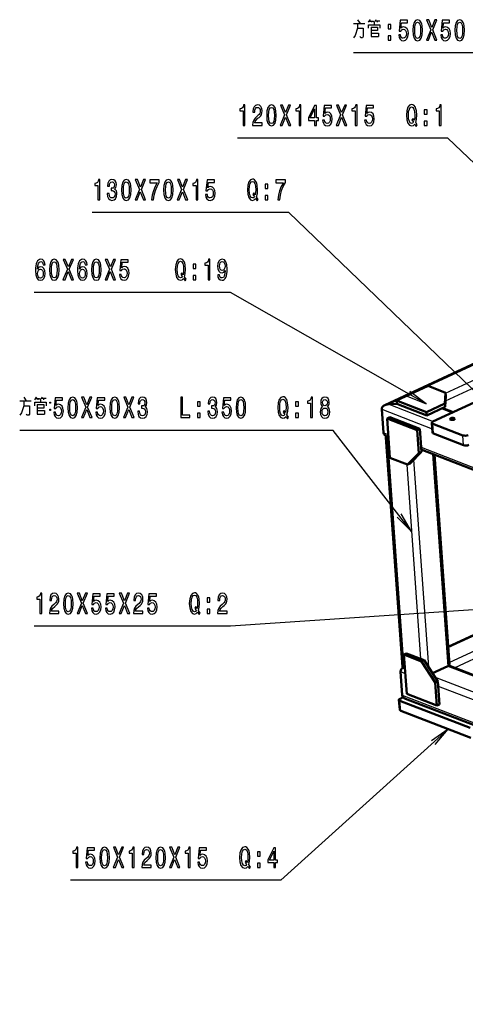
# Model space of a CAD drawing. Extents: x 0 to 1189, y 0 to 841.
# Drawn here: x 242.3 to 319.2, y 374 to 544.1 of the extents above; entities that cross this region are included whole.
import ezdxf

# ---------------------------------------------------------------- set-up
doc = ezdxf.new("R2010")
doc.units = 0

msp = doc.modelspace()

# ---------------------------------------------------------------- linework, layer by layer
at = {"color": 7, "lineweight": 50}
for p, q in [((305.22, 477.71), (383.26, 513.97)), ((312.65, 481.01), (307.24, 478.5)), ((315.67, 479.85), (312.65, 481.01)), ((324.33, 479.9), (313.5, 474.87)), ((315.57, 477.97), (315.67, 479.85)), ((315.71, 479.28), (315.67, 479.85)), ((307.28, 477.93), (305.87, 477.86)), ((307.28, 477.93), (305.87, 477.86)), ((307.28, 477.93), (307.24, 478.5)), ((307.24, 478.5), (312.41, 476.5)), ((307.28, 477.93), (312.45, 475.93)), ((312.41, 476.5), (315.57, 477.97)), ((315.61, 477.4), (315.57, 477.97)), ((315.61, 477.4), (315.71, 479.28)), ((304.69, 477.01), (304.99, 472.94)), ((304.99, 472.94), (304.69, 477.01)), ((312.45, 475.93), (312.41, 476.5)), ((312.45, 475.93), (315.61, 477.4)), ((315.18, 477.2), (317, 476.5)), ((305.6, 475.4), (306.05, 475.61)), ((305.6, 475.4), (310.77, 473.4)), ((306.08, 468.62), (305.6, 475.4)), ((306.05, 475.61), (311.22, 473.61)), ((313.43, 472.97), (313.31, 474.66)), ((310.77, 473.4), (311.22, 473.61)), ((310.77, 473.4), (311.05, 469.45)), ((311.22, 473.61), (311.5, 469.66)), ((313.48, 474.5), (318.65, 472.5)), ((305.4, 472.15), (308.23, 432.62)), ((305.56, 472.32), (305.83, 472.22)), ((305.64, 471.92), (305.86, 471.84)), ((313.61, 472.8), (318.78, 470.8)), ((311.05, 469.45), (309.1, 467.46)), ((311.5, 469.66), (309.55, 467.67)), ((311.05, 469.45), (311.5, 469.66)), ((311.48, 470.04), (353.22, 453.91)), ((309.1, 467.46), (306.08, 468.62)), ((313.74, 469.16), (316.32, 433.05)), ((309.1, 467.46), (309.55, 467.67)), ((316.1, 436.08), (353.26, 453.35)), ((308.5, 434.73), (308.96, 434.94)), ((308.99, 427.96), (308.5, 434.73)), ((308.5, 434.73), (311.52, 433.57)), ((308.96, 434.94), (311.97, 433.78)), ((311.52, 433.57), (311.97, 433.78)), ((311.97, 433.78), (314.33, 430.12)), ((308.47, 432.38), (308.68, 432.3)), ((311.52, 433.57), (313.88, 429.91)), ((316.05, 432.76), (313.42, 431.53)), ((316.22, 432.86), (358.82, 416.4)), ((307.92, 431.83), (308.21, 427.76)), ((308.21, 427.76), (307.92, 431.83)), ((313.88, 429.91), (314.33, 430.12)), ((313.88, 429.91), (314.16, 425.96)), ((314.33, 430.12), (314.61, 426.17)), ((307.77, 425.23), (307.64, 426.93)), ((308.39, 427.39), (307.84, 427.14)), ((308.79, 427.14), (697.76, 276.86)), ((314.16, 425.96), (308.99, 427.96)), ((307.82, 426.76), (319.88, 422.1)), ((314.16, 425.96), (314.61, 426.17)), ((307.94, 425.07), (320, 420.4))]:
    msp.add_line(p, q, dxfattribs=at)
at = {"color": 7, "lineweight": 25}
for p, q in [((305.87, 477.86), (383.44, 513.9)), ((315.67, 478.44), (341.84, 490.6)), ((315.68, 479.78), (340.27, 491.21)), ((304.69, 477.01), (313.38, 473.65)), ((305.87, 477.86), (313.55, 474.9)), ((314.98, 477.11), (316.8, 476.4)), ((304.99, 472.94), (305.8, 472.63)), ((313.61, 472.8), (313.48, 474.5)), ((305.64, 471.92), (308.47, 432.38)), ((318.78, 470.8), (318.65, 472.5)), ((311.45, 470.45), (353.19, 454.32)), ((310.16, 468.29), (312.71, 432.64)), ((313.44, 469.28), (316.05, 432.76)), ((308.98, 467.5), (311.37, 434.01)), ((316.11, 435.94), (353.27, 453.2)), ((316.3, 433.38), (354.55, 451.16)), ((317.21, 432.48), (355.21, 450.13)), ((316.05, 432.76), (358.83, 416.23)), ((307.92, 431.83), (308.73, 431.51)), ((313.87, 430.84), (356.75, 414.27)), ((314.38, 429.33), (356.13, 413.2)), ((308.21, 427.76), (697.7, 277.28)), ((307.94, 425.07), (307.82, 426.76))]:
    msp.add_line(p, q, dxfattribs=at)
for points in [[(299.82, 543.44), (301.78, 543.44)], [(300.52, 542.61), (300.1, 541.38), (299.82, 540.97)], [(300.52, 544.05), (300.94, 543.44)], [(300.52, 543.44), (300.52, 542.61), (301.5, 542.61), (301.5, 541.17), (301.36, 540.97), (301.08, 540.97), (300.94, 541.17)], [(302.41, 543.64), (302.69, 544.05), (302.55, 543.85), (303.25, 543.85), (303.39, 543.64), (303.39, 543.23)], [(302.41, 542.61), (302.41, 543.23), (304.37, 543.23), (304.37, 542.61)], [(302.83, 542.82), (303.95, 542.82), (303.95, 542.2), (302.83, 542.2)], [(302.83, 542.82), (302.83, 541.17), (304.09, 541.17)], [(302.97, 543.64), (302.97, 543.85)], [(303.67, 544.05), (303.53, 543.85)], [(304.37, 543.85), (303.53, 543.85)], [(303.95, 543.64), (303.95, 543.85)], [(302.83, 541.79), (304.09, 541.79), (304.09, 541.17)], [(364.78, 484.65), (353.32, 538.36), (299.82, 538.36)], [(350.05, 491.38), (316.06, 523.7), (279.82, 523.7)], [(324.67, 476.24), (288.65, 510.86), (254.82, 510.86)], [(312.32, 477.91), (278.65, 497.11), (244.82, 497.11)], [(309.08, 479.23), (312.32, 477.91), (309.53, 480.03)], [(242.32, 478.44), (244.28, 478.44)], [(243.02, 479.05), (243.44, 478.44)], [(243.02, 478.44), (243.02, 477.61), (244, 477.61), (244, 476.17), (243.86, 475.97), (243.58, 475.97), (243.44, 476.17)], [(244.91, 478.64), (245.19, 479.05), (245.05, 478.85), (245.75, 478.85), (245.89, 478.64), (245.89, 478.23)], [(244.91, 477.61), (244.91, 478.23), (246.87, 478.23), (246.87, 477.61)], [(245.47, 478.64), (245.47, 478.85)], [(246.17, 479.05), (246.03, 478.85)], [(246.87, 478.85), (246.03, 478.85)], [(246.45, 478.64), (246.45, 478.85)], [(243.02, 477.61), (242.6, 476.38), (242.32, 475.97)], [(245.33, 477.82), (246.45, 477.82), (246.45, 477.2), (245.33, 477.2)], [(245.33, 477.82), (245.33, 476.17), (246.59, 476.17)], [(245.33, 476.79), (246.59, 476.79), (246.59, 476.17)], [(309.8, 455.93), (296.31, 473.36), (242.32, 473.36)], [(307.32, 458.4), (309.8, 455.93), (308.04, 458.96)], [(327.32, 442.91), (278.65, 439.61), (244.82, 439.61)], [(316.14, 421.9), (287.31, 395.86), (251.07, 395.86)], [(313.87, 419.23), (316.14, 421.9), (313.26, 419.91)]]:
    msp.add_lwpolyline(points, dxfattribs=at)
for points in [[(305.8, 542.51), (306.27, 542.51), (306.27, 543.26), (305.8, 543.26)], [(307.6, 541.47), (307.67, 541.05), (307.84, 540.73), (308.09, 540.53), (308.4, 540.45), (308.75, 540.54), (309.02, 540.79), (309.19, 541.18), (309.26, 541.69), (309.2, 542.16), (309.03, 542.53), (308.78, 542.76), (308.44, 542.85), (308.19, 542.79), (307.99, 542.62), (308.08, 543.57), (309.13, 543.57), (309.13, 543.98), (307.85, 543.98), (307.67, 542.12), (307.94, 542.12), (308.14, 542.36), (308.39, 542.45), (308.61, 542.39), (308.78, 542.23), (308.89, 541.98), (308.92, 541.66), (308.89, 541.35), (308.78, 541.1), (308.61, 540.94), (308.39, 540.89), (308.21, 540.92), (308.07, 541.04), (307.97, 541.22), (307.92, 541.47)], [(310.04, 542.26), (310.09, 541.47), (310.25, 540.91), (310.51, 540.56), (310.86, 540.45), (311.22, 540.56), (311.47, 540.91), (311.63, 541.47), (311.69, 542.26), (311.63, 543.05), (311.57, 543.36), (311.47, 543.62), (311.22, 543.96), (310.86, 544.08), (310.51, 543.96), (310.25, 543.62), (310.09, 543.05)], [(310.36, 542.26), (310.39, 542.87), (310.48, 543.31), (310.63, 543.57), (310.86, 543.66), (311.09, 543.57), (311.24, 543.31), (311.33, 542.87), (311.36, 542.26), (311.33, 541.65), (311.24, 541.21), (311.09, 540.95), (310.86, 540.87), (310.63, 540.95), (310.48, 541.21), (310.39, 541.65)], [(312.37, 540.55), (312.73, 540.55), (313.27, 541.97), (313.83, 540.55), (314.19, 540.55), (313.45, 542.35), (314.15, 544.06), (313.81, 544.06), (313.28, 542.76), (312.77, 544.06), (312.41, 544.06), (313.11, 542.35)], [(314.84, 541.47), (314.92, 541.05), (315.08, 540.73), (315.33, 540.53), (315.65, 540.45), (315.99, 540.54), (316.26, 540.79), (316.44, 541.18), (316.5, 541.69), (316.44, 542.16), (316.28, 542.53), (316.02, 542.76), (315.69, 542.85), (315.43, 542.79), (315.23, 542.62), (315.33, 543.57), (316.37, 543.57), (316.37, 543.98), (315.1, 543.98), (314.91, 542.12), (315.18, 542.12), (315.38, 542.36), (315.64, 542.45), (315.86, 542.39), (316.02, 542.23), (316.13, 541.98), (316.17, 541.66), (316.13, 541.35), (316.02, 541.1), (315.85, 540.94), (315.64, 540.89), (315.45, 540.92), (315.31, 541.04), (315.21, 541.22), (315.16, 541.47)], [(317.28, 542.26), (317.33, 541.47), (317.49, 540.91), (317.75, 540.56), (318.11, 540.45), (318.46, 540.56), (318.72, 540.91), (318.87, 541.47), (318.93, 542.26), (318.87, 543.05), (318.81, 543.36), (318.72, 543.62), (318.46, 543.96), (318.11, 544.08), (317.75, 543.96), (317.49, 543.62), (317.33, 543.05)], [(317.61, 542.26), (317.64, 542.87), (317.72, 543.31), (317.88, 543.57), (318.11, 543.66), (318.33, 543.57), (318.49, 543.31), (318.57, 542.87), (318.6, 542.26), (318.57, 541.65), (318.49, 541.21), (318.33, 540.95), (318.11, 540.87), (317.88, 540.95), (317.72, 541.21), (317.64, 541.65)], [(305.8, 540.55), (306.27, 540.55), (306.27, 541.31), (305.8, 541.31)], [(280.79, 525.89), (281.1, 525.89), (281.1, 529.41), (280.87, 529.41), (280.81, 529.1), (280.69, 528.9), (280.5, 528.78), (280.24, 528.74), (280.24, 528.38), (280.79, 528.38)], [(282.43, 525.89), (284.07, 525.89), (284.07, 526.32), (282.77, 526.32), (282.85, 526.56), (282.97, 526.75), (283.35, 527.11), (283.55, 527.26), (283.78, 527.48), (283.94, 527.73), (284.03, 528.03), (284.07, 528.37), (284.01, 528.79), (283.85, 529.12), (283.6, 529.34), (283.28, 529.41), (282.95, 529.33), (282.7, 529.09), (282.54, 528.71), (282.49, 528.21), (282.49, 528.14), (282.8, 528.14), (282.8, 528.18), (282.83, 528.52), (282.92, 528.78), (283.07, 528.94), (283.26, 528.99), (283.46, 528.94), (283.61, 528.82), (283.71, 528.62), (283.74, 528.37), (283.72, 528.14), (283.65, 527.94), (283.54, 527.77), (283.39, 527.62), (283.19, 527.46), (282.85, 527.15), (282.62, 526.81), (282.48, 526.41), (282.43, 525.9)], [(284.86, 527.6), (284.91, 526.8), (285.07, 526.24), (285.33, 525.9), (285.68, 525.79), (286.04, 525.9), (286.29, 526.24), (286.45, 526.8), (286.51, 527.6), (286.45, 528.38), (286.39, 528.7), (286.29, 528.95), (286.04, 529.3), (285.68, 529.41), (285.33, 529.3), (285.07, 528.95), (284.91, 528.38)], [(285.18, 527.6), (285.21, 528.21), (285.3, 528.65), (285.45, 528.9), (285.68, 528.99), (285.91, 528.9), (286.06, 528.65), (286.15, 528.21), (286.18, 527.6), (286.15, 526.98), (286.06, 526.54), (285.91, 526.28), (285.68, 526.2), (285.45, 526.28), (285.3, 526.54), (285.21, 526.98)], [(287.19, 525.89), (287.55, 525.89), (288.09, 527.3), (288.65, 525.89), (289.01, 525.89), (288.27, 527.69), (288.97, 529.39), (288.63, 529.39), (288.1, 528.1), (287.59, 529.39), (287.23, 529.39), (287.93, 527.68)], [(290.45, 525.89), (290.76, 525.89), (290.76, 529.41), (290.53, 529.41), (290.47, 529.1), (290.34, 528.9), (290.15, 528.78), (289.89, 528.74), (289.89, 528.38), (290.45, 528.38)], [(293.11, 525.89), (293.42, 525.89), (293.42, 526.75), (293.76, 526.75), (293.76, 527.16), (293.42, 527.16), (293.42, 529.31), (293.11, 529.31), (292.07, 527.2), (292.07, 526.75), (293.11, 526.75)], [(294.49, 526.8), (294.57, 526.39), (294.73, 526.06), (294.98, 525.86), (295.3, 525.79), (295.64, 525.88), (295.91, 526.12), (296.08, 526.52), (296.15, 527.02), (296.09, 527.49), (295.93, 527.86), (295.67, 528.1), (295.34, 528.18), (295.08, 528.12), (294.88, 527.95), (294.98, 528.9), (296.02, 528.9), (296.02, 529.31), (294.75, 529.31), (294.56, 527.45), (294.83, 527.45), (295.03, 527.69), (295.29, 527.78), (295.5, 527.72), (295.67, 527.56), (295.78, 527.31), (295.82, 527), (295.78, 526.68), (295.67, 526.43), (295.5, 526.27), (295.29, 526.22), (295.1, 526.25), (294.96, 526.37), (294.86, 526.55), (294.81, 526.8)], [(296.85, 525.89), (297.21, 525.89), (297.75, 527.3), (298.31, 525.89), (298.67, 525.89), (297.93, 527.69), (298.63, 529.39), (298.29, 529.39), (297.76, 528.1), (297.25, 529.39), (296.89, 529.39), (297.59, 527.68)], [(300.11, 525.89), (300.42, 525.89), (300.42, 529.41), (300.19, 529.41), (300.12, 529.1), (300, 528.9), (299.81, 528.78), (299.55, 528.74), (299.55, 528.38), (300.11, 528.38)], [(301.73, 526.8), (301.81, 526.39), (301.98, 526.06), (302.22, 525.86), (302.54, 525.79), (302.89, 525.88), (303.16, 526.12), (303.33, 526.52), (303.39, 527.02), (303.33, 527.49), (303.17, 527.86), (302.91, 528.1), (302.58, 528.18), (302.32, 528.12), (302.12, 527.95), (302.22, 528.9), (303.26, 528.9), (303.26, 529.31), (301.99, 529.31), (301.8, 527.45), (302.08, 527.45), (302.27, 527.69), (302.53, 527.78), (302.75, 527.72), (302.92, 527.56), (303.02, 527.31), (303.06, 527), (303.02, 526.68), (302.91, 526.43), (302.74, 526.27), (302.53, 526.22), (302.35, 526.25), (302.21, 526.37), (302.1, 526.55), (302.05, 526.8)], [(310.36, 526.1), (310.62, 525.7), (310.8, 525.97), (310.52, 526.4), (310.66, 526.97), (310.71, 527.64), (310.64, 528.42), (310.57, 528.74), (310.47, 529), (310.19, 529.36), (310.02, 529.45), (309.83, 529.48), (309.46, 529.36), (309.19, 529), (309.01, 528.42), (308.95, 527.64), (309.01, 526.85), (309.18, 526.27), (309.46, 525.91), (309.83, 525.79), (310.13, 525.87)], [(310.14, 526.43), (310, 526.26), (309.83, 526.21), (309.6, 526.31), (309.43, 526.58), (309.31, 527.02), (309.27, 527.64), (309.31, 528.25), (309.43, 528.7), (309.6, 528.97), (309.83, 529.06), (310.05, 528.97), (310.22, 528.69), (310.34, 528.24), (310.38, 527.64), (310.35, 527.11), (310.28, 526.75), (310.06, 527.1), (309.88, 526.84)], [(314.59, 525.89), (314.91, 525.89), (314.91, 529.41), (314.67, 529.41), (314.61, 529.1), (314.49, 528.9), (314.3, 528.78), (314.04, 528.74), (314.04, 528.38), (314.59, 528.38)], [(292.36, 527.16), (293.11, 528.73), (293.11, 527.16)], [(312, 527.84), (312.48, 527.84), (312.48, 528.59), (312, 528.59)], [(312, 525.89), (312.48, 525.89), (312.48, 526.64), (312, 526.64)], [(255.79, 513.05), (256.1, 513.05), (256.1, 516.58), (255.87, 516.58), (255.81, 516.27), (255.69, 516.07), (255.5, 515.94), (255.24, 515.9), (255.24, 515.55), (255.79, 515.55)], [(257.4, 514.15), (257.4, 514.12), (257.46, 513.63), (257.62, 513.27), (257.87, 513.04), (258.21, 512.95), (258.57, 513.04), (258.83, 513.26), (259, 513.61), (259.07, 514.07), (259.04, 514.37), (258.96, 514.61), (258.84, 514.79), (258.68, 514.93), (258.9, 515.2), (258.98, 515.64), (258.93, 516.03), (258.78, 516.33), (258.54, 516.51), (258.21, 516.58), (257.9, 516.5), (257.66, 516.28), (257.51, 515.92), (257.46, 515.46), (257.46, 515.42), (257.76, 515.42), (257.79, 515.74), (257.88, 515.97), (258.02, 516.12), (258.23, 516.17), (258.4, 516.13), (258.54, 516.02), (258.61, 515.85), (258.64, 515.62), (258.61, 515.37), (258.53, 515.2), (258.39, 515.1), (258.19, 515.07), (258.06, 515.08), (258.06, 514.68), (258.23, 514.69), (258.44, 514.64), (258.6, 514.52), (258.7, 514.33), (258.73, 514.07), (258.7, 513.78), (258.6, 513.56), (258.44, 513.42), (258.23, 513.38), (258.01, 513.43), (257.86, 513.58), (257.76, 513.82), (257.72, 514.15)], [(259.86, 514.76), (259.91, 513.97), (260.07, 513.41), (260.33, 513.06), (260.68, 512.95), (261.04, 513.06), (261.29, 513.41), (261.45, 513.97), (261.51, 514.76), (261.45, 515.55), (261.39, 515.86), (261.29, 516.12), (261.04, 516.46), (260.68, 516.58), (260.33, 516.46), (260.07, 516.12), (259.91, 515.55)], [(260.18, 514.76), (260.21, 515.37), (260.3, 515.81), (260.45, 516.07), (260.68, 516.16), (260.91, 516.07), (261.06, 515.81), (261.15, 515.37), (261.18, 514.76), (261.15, 514.15), (261.06, 513.71), (260.91, 513.45), (260.68, 513.37), (260.45, 513.45), (260.3, 513.71), (260.21, 514.15)], [(262.19, 513.05), (262.55, 513.05), (263.09, 514.47), (263.65, 513.05), (264.01, 513.05), (263.27, 514.85), (263.97, 516.56), (263.63, 516.56), (263.1, 515.26), (262.59, 516.56), (262.23, 516.56), (262.93, 514.85)], [(265.03, 513.05), (265.38, 513.05), (265.49, 513.89), (265.69, 514.66), (265.97, 515.38), (266.34, 516.06), (266.34, 516.48), (264.71, 516.48), (264.71, 516.02), (266.01, 516.02), (265.63, 515.34), (265.35, 514.63), (265.15, 513.87)], [(267.1, 514.76), (267.15, 513.97), (267.31, 513.41), (267.57, 513.06), (267.93, 512.95), (268.28, 513.06), (268.54, 513.41), (268.69, 513.97), (268.75, 514.76), (268.69, 515.55), (268.63, 515.86), (268.54, 516.12), (268.28, 516.46), (267.93, 516.58), (267.57, 516.46), (267.31, 516.12), (267.15, 515.55)], [(267.43, 514.76), (267.46, 515.37), (267.54, 515.81), (267.7, 516.07), (267.93, 516.16), (268.15, 516.07), (268.31, 515.81), (268.39, 515.37), (268.42, 514.76), (268.39, 514.15), (268.31, 513.71), (268.15, 513.45), (267.93, 513.37), (267.7, 513.45), (267.54, 513.71), (267.46, 514.15)], [(269.43, 513.05), (269.79, 513.05), (270.34, 514.47), (270.89, 513.05), (271.26, 513.05), (270.51, 514.85), (271.22, 516.56), (270.87, 516.56), (270.35, 515.26), (269.83, 516.56), (269.47, 516.56), (270.18, 514.85)], [(272.69, 513.05), (273, 513.05), (273, 516.58), (272.77, 516.58), (272.71, 516.27), (272.59, 516.07), (272.4, 515.94), (272.14, 515.9), (272.14, 515.55), (272.69, 515.55)], [(274.32, 513.97), (274.39, 513.55), (274.56, 513.23), (274.81, 513.03), (275.12, 512.95), (275.47, 513.04), (275.74, 513.29), (275.91, 513.68), (275.98, 514.19), (275.92, 514.66), (275.76, 515.03), (275.5, 515.26), (275.17, 515.35), (274.91, 515.29), (274.71, 515.12), (274.81, 516.07), (275.85, 516.07), (275.85, 516.48), (274.58, 516.48), (274.39, 514.62), (274.66, 514.62), (274.86, 514.86), (275.11, 514.95), (275.33, 514.89), (275.5, 514.73), (275.61, 514.48), (275.65, 514.16), (275.61, 513.85), (275.5, 513.6), (275.33, 513.44), (275.11, 513.39), (274.93, 513.42), (274.79, 513.54), (274.69, 513.72), (274.64, 513.97)], [(282.94, 513.27), (283.2, 512.87), (283.39, 513.14), (283.11, 513.56), (283.25, 514.14), (283.29, 514.8), (283.23, 515.59), (283.15, 515.9), (283.05, 516.17), (282.77, 516.52), (282.6, 516.62), (282.41, 516.65), (282.05, 516.52), (281.77, 516.17), (281.59, 515.59), (281.53, 514.8), (281.59, 514.02), (281.77, 513.44), (282.05, 513.08), (282.41, 512.96), (282.71, 513.04)], [(282.73, 513.59), (282.58, 513.43), (282.41, 513.38), (282.19, 513.47), (282.01, 513.75), (281.9, 514.19), (281.86, 514.8), (281.9, 515.41), (282.01, 515.86), (282.19, 516.14), (282.41, 516.23), (282.64, 516.14), (282.81, 515.86), (282.92, 515.41), (282.96, 514.8), (282.93, 514.28), (282.87, 513.92), (282.65, 514.26), (282.46, 514.01)], [(284.59, 515.01), (285.06, 515.01), (285.06, 515.76), (284.59, 515.76)], [(286.76, 513.05), (287.11, 513.05), (287.22, 513.89), (287.42, 514.66), (287.7, 515.38), (288.07, 516.06), (288.07, 516.48), (286.44, 516.48), (286.44, 516.02), (287.74, 516.02), (287.37, 515.34), (287.08, 514.63), (286.88, 513.87)], [(284.59, 513.05), (285.06, 513.05), (285.06, 513.81), (284.59, 513.81)], [(246.68, 501.86), (246.61, 502.27), (246.46, 502.57), (246.23, 502.76), (245.93, 502.83), (245.72, 502.79), (245.55, 502.7), (245.39, 502.54), (245.26, 502.32), (245.16, 502.04), (245.08, 501.71), (245.04, 501.31), (245.02, 500.86), (245.08, 500.14), (245.25, 499.62), (245.52, 499.31), (245.89, 499.2), (246.22, 499.29), (246.47, 499.53), (246.64, 499.9), (246.7, 500.38), (246.64, 500.86), (246.48, 501.23), (246.24, 501.46), (245.94, 501.54), (245.61, 501.44), (245.37, 501.15), (245.42, 501.71), (245.53, 502.1), (245.7, 502.34), (245.93, 502.42), (246.1, 502.38), (246.23, 502.28), (246.32, 502.1), (246.36, 501.86)], [(247.44, 501.01), (247.49, 500.22), (247.65, 499.66), (247.91, 499.31), (248.27, 499.2), (248.62, 499.31), (248.88, 499.66), (249.04, 500.22), (249.09, 501.01), (249.04, 501.8), (248.97, 502.11), (248.88, 502.37), (248.62, 502.71), (248.27, 502.83), (247.91, 502.71), (247.65, 502.37), (247.49, 501.8)], [(247.77, 501.01), (247.8, 501.62), (247.88, 502.06), (248.04, 502.32), (248.27, 502.41), (248.49, 502.32), (248.65, 502.06), (248.73, 501.62), (248.76, 501.01), (248.73, 500.4), (248.65, 499.96), (248.49, 499.7), (248.27, 499.62), (248.04, 499.7), (247.88, 499.96), (247.8, 500.4)], [(249.77, 499.3), (250.13, 499.3), (250.68, 500.72), (251.23, 499.3), (251.6, 499.3), (250.85, 501.11), (251.56, 502.81), (251.21, 502.81), (250.69, 501.51), (250.17, 502.81), (249.81, 502.81), (250.52, 501.1)], [(253.92, 501.86), (253.85, 502.27), (253.7, 502.57), (253.47, 502.76), (253.17, 502.83), (252.97, 502.79), (252.79, 502.7), (252.64, 502.54), (252.51, 502.32), (252.4, 502.04), (252.33, 501.71), (252.28, 501.31), (252.27, 500.86), (252.32, 500.14), (252.49, 499.62), (252.76, 499.31), (253.13, 499.2), (253.46, 499.29), (253.72, 499.53), (253.88, 499.9), (253.94, 500.38), (253.88, 500.86), (253.72, 501.23), (253.48, 501.46), (253.18, 501.54), (252.85, 501.44), (252.61, 501.15), (252.66, 501.71), (252.77, 502.1), (252.94, 502.34), (253.17, 502.42), (253.34, 502.38), (253.47, 502.28), (253.56, 502.1), (253.6, 501.86)], [(254.68, 501.01), (254.74, 500.22), (254.9, 499.66), (255.15, 499.31), (255.51, 499.2), (255.86, 499.31), (256.12, 499.66), (256.28, 500.22), (256.33, 501.01), (256.28, 501.8), (256.21, 502.11), (256.12, 502.37), (255.86, 502.71), (255.51, 502.83), (255.15, 502.71), (254.9, 502.37), (254.74, 501.8)], [(255.01, 501.01), (255.04, 501.62), (255.13, 502.06), (255.28, 502.32), (255.51, 502.41), (255.74, 502.32), (255.89, 502.06), (255.98, 501.62), (256, 501.01), (255.98, 500.4), (255.89, 499.96), (255.74, 499.7), (255.51, 499.62), (255.28, 499.7), (255.13, 499.96), (255.04, 500.4)], [(257.02, 499.3), (257.38, 499.3), (257.92, 500.72), (258.48, 499.3), (258.84, 499.3), (258.1, 501.11), (258.8, 502.81), (258.46, 502.81), (257.93, 501.51), (257.42, 502.81), (257.06, 502.81), (257.76, 501.1)], [(259.49, 500.22), (259.57, 499.8), (259.73, 499.48), (259.98, 499.28), (260.3, 499.2), (260.64, 499.29), (260.91, 499.54), (261.08, 499.93), (261.15, 500.44), (261.09, 500.91), (260.93, 501.28), (260.67, 501.51), (260.34, 501.6), (260.08, 501.54), (259.88, 501.37), (259.98, 502.32), (261.02, 502.32), (261.02, 502.73), (259.75, 502.73), (259.56, 500.87), (259.83, 500.87), (260.03, 501.11), (260.29, 501.2), (260.5, 501.14), (260.67, 500.98), (260.78, 500.73), (260.82, 500.41), (260.78, 500.1), (260.67, 499.85), (260.5, 499.69), (260.29, 499.64), (260.1, 499.67), (259.96, 499.79), (259.86, 499.97), (259.81, 500.22)], [(270.53, 499.52), (270.79, 499.12), (270.97, 499.39), (270.69, 499.81), (270.83, 500.39), (270.88, 501.05), (270.81, 501.84), (270.74, 502.15), (270.64, 502.42), (270.36, 502.77), (270.19, 502.87), (270, 502.9), (269.63, 502.77), (269.36, 502.42), (269.18, 501.84), (269.12, 501.05), (269.18, 500.27), (269.35, 499.69), (269.63, 499.33), (270, 499.21), (270.3, 499.29)], [(270.31, 499.84), (270.17, 499.68), (270, 499.63), (269.78, 499.72), (269.6, 500), (269.48, 500.44), (269.45, 501.05), (269.48, 501.66), (269.6, 502.11), (269.77, 502.39), (270, 502.48), (270.22, 502.39), (270.4, 502.11), (270.51, 501.66), (270.55, 501.05), (270.52, 500.53), (270.45, 500.17), (270.23, 500.51), (270.05, 500.26)], [(272.18, 501.26), (272.65, 501.26), (272.65, 502.01), (272.18, 502.01)], [(274.77, 499.3), (275.08, 499.3), (275.08, 502.83), (274.84, 502.83), (274.78, 502.52), (274.66, 502.32), (274.47, 502.19), (274.21, 502.15), (274.21, 501.8), (274.77, 501.8)], [(276.42, 500.17), (276.47, 499.77), (276.62, 499.47), (276.85, 499.27), (277.16, 499.2), (277.36, 499.24), (277.54, 499.33), (277.7, 499.49), (277.83, 499.71), (277.93, 499.99), (278.01, 500.33), (278.05, 500.72), (278.07, 501.18), (278.01, 501.89), (277.84, 502.41), (277.57, 502.72), (277.21, 502.83), (276.87, 502.74), (276.62, 502.5), (276.45, 502.12), (276.4, 501.65), (276.45, 501.17), (276.61, 500.8), (276.85, 500.57), (277.16, 500.49), (277.48, 500.59), (277.73, 500.88), (277.67, 500.32), (277.56, 499.92), (277.39, 499.69), (277.16, 499.61), (276.98, 499.65), (276.85, 499.76), (276.77, 499.93), (276.73, 500.17)], [(276.73, 501.66), (276.76, 501.97), (276.86, 502.22), (277.01, 502.38), (277.21, 502.43), (277.41, 502.38), (277.56, 502.22), (277.66, 501.98), (277.7, 501.66), (277.66, 501.35), (277.56, 501.11), (277.41, 500.96), (277.2, 500.91), (277.01, 500.96), (276.86, 501.11), (276.76, 501.34)], [(246.36, 500.37), (246.33, 500.06), (246.23, 499.81), (246.08, 499.65), (245.88, 499.6), (245.68, 499.65), (245.53, 499.81), (245.43, 500.05), (245.4, 500.37), (245.43, 500.68), (245.53, 500.92), (245.69, 501.07), (245.9, 501.13), (246.08, 501.07), (246.23, 500.92), (246.33, 500.69)], [(253.61, 500.37), (253.57, 500.06), (253.47, 499.81), (253.32, 499.65), (253.13, 499.6), (252.93, 499.65), (252.77, 499.81), (252.67, 500.05), (252.64, 500.37), (252.67, 500.68), (252.77, 500.92), (252.93, 501.07), (253.14, 501.13), (253.33, 501.07), (253.47, 500.92), (253.57, 500.69)], [(272.18, 499.3), (272.65, 499.3), (272.65, 500.06), (272.18, 500.06)], [(247.5, 478.23), (247.64, 478.23), (247.64, 478.03), (247.5, 478.03)], [(248.17, 476.47), (248.25, 476.05), (248.42, 475.73), (248.66, 475.53), (248.98, 475.45), (249.32, 475.54), (249.6, 475.79), (249.77, 476.18), (249.83, 476.69), (249.77, 477.16), (249.61, 477.53), (249.35, 477.76), (249.02, 477.85), (248.76, 477.79), (248.56, 477.62), (248.66, 478.57), (249.7, 478.57), (249.7, 478.98), (248.43, 478.98), (248.24, 477.12), (248.52, 477.12), (248.71, 477.36), (248.97, 477.45), (249.19, 477.39), (249.36, 477.23), (249.46, 476.98), (249.5, 476.66), (249.46, 476.35), (249.35, 476.1), (249.18, 475.94), (248.97, 475.89), (248.79, 475.92), (248.65, 476.04), (248.54, 476.22), (248.49, 476.47)], [(250.61, 477.26), (250.66, 476.47), (250.82, 475.91), (251.08, 475.56), (251.44, 475.45), (251.79, 475.56), (252.05, 475.91), (252.21, 476.47), (252.26, 477.26), (252.21, 478.05), (252.14, 478.36), (252.05, 478.62), (251.79, 478.96), (251.44, 479.08), (251.08, 478.96), (250.82, 478.62), (250.66, 478.05)], [(250.94, 477.26), (250.97, 477.87), (251.05, 478.31), (251.21, 478.57), (251.44, 478.66), (251.66, 478.57), (251.82, 478.31), (251.9, 477.87), (251.93, 477.26), (251.9, 476.65), (251.82, 476.21), (251.66, 475.95), (251.44, 475.87), (251.21, 475.95), (251.05, 476.21), (250.97, 476.65)], [(252.94, 475.55), (253.3, 475.55), (253.85, 476.97), (254.4, 475.55), (254.77, 475.55), (254.02, 477.36), (254.73, 479.06), (254.38, 479.06), (253.86, 477.76), (253.34, 479.06), (252.98, 479.06), (253.69, 477.35)], [(255.42, 476.47), (255.49, 476.05), (255.66, 475.73), (255.91, 475.53), (256.22, 475.45), (256.57, 475.54), (256.84, 475.79), (257.01, 476.18), (257.08, 476.69), (257.02, 477.16), (256.85, 477.53), (256.6, 477.76), (256.26, 477.85), (256.01, 477.79), (255.81, 477.62), (255.9, 478.57), (256.95, 478.57), (256.95, 478.98), (255.67, 478.98), (255.48, 477.12), (255.76, 477.12), (255.96, 477.36), (256.21, 477.45), (256.43, 477.39), (256.6, 477.23), (256.71, 476.98), (256.74, 476.66), (256.71, 476.35), (256.6, 476.1), (256.43, 475.94), (256.21, 475.89), (256.03, 475.92), (255.89, 476.04), (255.79, 476.22), (255.74, 476.47)], [(257.85, 477.26), (257.91, 476.47), (258.07, 475.91), (258.32, 475.56), (258.68, 475.45), (259.03, 475.56), (259.29, 475.91), (259.45, 476.47), (259.5, 477.26), (259.45, 478.05), (259.38, 478.36), (259.29, 478.62), (259.03, 478.96), (258.68, 479.08), (258.32, 478.96), (258.07, 478.62), (257.91, 478.05)], [(258.18, 477.26), (258.21, 477.87), (258.3, 478.31), (258.45, 478.57), (258.68, 478.66), (258.91, 478.57), (259.06, 478.31), (259.15, 477.87), (259.17, 477.26), (259.15, 476.65), (259.06, 476.21), (258.91, 475.95), (258.68, 475.87), (258.45, 475.95), (258.3, 476.21), (258.21, 476.65)], [(260.19, 475.55), (260.55, 475.55), (261.09, 476.97), (261.65, 475.55), (262.01, 475.55), (261.27, 477.36), (261.97, 479.06), (261.63, 479.06), (261.1, 477.76), (260.59, 479.06), (260.23, 479.06), (260.93, 477.35)], [(262.65, 476.65), (262.65, 476.62), (262.7, 476.13), (262.86, 475.77), (263.12, 475.54), (263.45, 475.45), (263.81, 475.54), (264.08, 475.76), (264.25, 476.11), (264.31, 476.57), (264.28, 476.87), (264.21, 477.11), (264.08, 477.29), (263.92, 477.43), (264.14, 477.7), (264.22, 478.14), (264.17, 478.53), (264.02, 478.83), (263.78, 479.01), (263.45, 479.08), (263.14, 479), (262.91, 478.78), (262.75, 478.42), (262.7, 477.96), (262.7, 477.92), (263.01, 477.92), (263.03, 478.24), (263.12, 478.47), (263.27, 478.62), (263.47, 478.67), (263.65, 478.63), (263.78, 478.52), (263.86, 478.35), (263.89, 478.12), (263.86, 477.87), (263.77, 477.7), (263.63, 477.6), (263.43, 477.57), (263.3, 477.58), (263.3, 477.18), (263.47, 477.19), (263.69, 477.14), (263.85, 477.02), (263.94, 476.83), (263.98, 476.57), (263.94, 476.28), (263.84, 476.06), (263.68, 475.92), (263.47, 475.88), (263.26, 475.93), (263.1, 476.08), (263, 476.32), (262.96, 476.65)], [(270.06, 475.55), (271.59, 475.55), (271.59, 475.98), (270.37, 475.98), (270.37, 479.05), (270.06, 479.05)], [(272.93, 477.51), (273.4, 477.51), (273.4, 478.26), (272.93, 478.26)], [(274.72, 476.65), (274.72, 476.62), (274.77, 476.13), (274.93, 475.77), (275.19, 475.54), (275.52, 475.45), (275.88, 475.54), (276.15, 475.76), (276.32, 476.11), (276.38, 476.57), (276.35, 476.87), (276.28, 477.11), (276.16, 477.29), (275.99, 477.43), (276.21, 477.7), (276.29, 478.14), (276.24, 478.53), (276.09, 478.83), (275.85, 479.01), (275.52, 479.08), (275.22, 479), (274.98, 478.78), (274.82, 478.42), (274.77, 477.96), (274.77, 477.92), (275.08, 477.92), (275.11, 478.24), (275.2, 478.47), (275.34, 478.62), (275.54, 478.67), (275.72, 478.63), (275.85, 478.52), (275.93, 478.35), (275.96, 478.12), (275.93, 477.87), (275.85, 477.7), (275.7, 477.6), (275.51, 477.57), (275.37, 477.58), (275.37, 477.18), (275.54, 477.19), (275.76, 477.14), (275.92, 477.02), (276.01, 476.83), (276.05, 476.57), (276.01, 476.28), (275.91, 476.06), (275.75, 475.92), (275.54, 475.88), (275.33, 475.93), (275.17, 476.08), (275.07, 476.32), (275.03, 476.65)], [(277.15, 476.47), (277.22, 476.05), (277.39, 475.73), (277.64, 475.53), (277.95, 475.45), (278.3, 475.54), (278.57, 475.79), (278.74, 476.18), (278.81, 476.69), (278.75, 477.16), (278.58, 477.53), (278.33, 477.76), (277.99, 477.85), (277.74, 477.79), (277.54, 477.62), (277.63, 478.57), (278.68, 478.57), (278.68, 478.98), (277.4, 478.98), (277.22, 477.12), (277.49, 477.12), (277.69, 477.36), (277.94, 477.45), (278.16, 477.39), (278.33, 477.23), (278.44, 476.98), (278.47, 476.66), (278.44, 476.35), (278.33, 476.1), (278.16, 475.94), (277.94, 475.89), (277.76, 475.92), (277.62, 476.04), (277.52, 476.22), (277.47, 476.47)], [(279.59, 477.26), (279.64, 476.47), (279.8, 475.91), (280.05, 475.56), (280.41, 475.45), (280.76, 475.56), (281.02, 475.91), (281.18, 476.47), (281.23, 477.26), (281.18, 478.05), (281.11, 478.36), (281.02, 478.62), (280.76, 478.96), (280.41, 479.08), (280.05, 478.96), (279.8, 478.62), (279.64, 478.05)], [(279.91, 477.26), (279.94, 477.87), (280.03, 478.31), (280.18, 478.57), (280.41, 478.66), (280.64, 478.57), (280.79, 478.31), (280.88, 477.87), (280.91, 477.26), (280.88, 476.65), (280.79, 476.21), (280.64, 475.95), (280.41, 475.87), (280.18, 475.95), (280.03, 476.21), (279.94, 476.65)], [(288.19, 475.77), (288.45, 475.37), (288.63, 475.64), (288.35, 476.06), (288.49, 476.64), (288.54, 477.3), (288.47, 478.09), (288.4, 478.4), (288.3, 478.67), (288.02, 479.02), (287.84, 479.12), (287.66, 479.15), (287.29, 479.02), (287.01, 478.67), (286.84, 478.09), (286.77, 477.3), (286.84, 476.52), (287.01, 475.94), (287.29, 475.58), (287.66, 475.46), (287.95, 475.54)], [(287.97, 476.09), (287.82, 475.93), (287.66, 475.88), (287.43, 475.97), (287.26, 476.25), (287.14, 476.69), (287.1, 477.3), (287.14, 477.91), (287.25, 478.36), (287.43, 478.64), (287.66, 478.73), (287.88, 478.64), (288.05, 478.36), (288.17, 477.91), (288.21, 477.3), (288.18, 476.78), (288.11, 476.42), (287.89, 476.76), (287.7, 476.51)], [(289.83, 477.51), (290.31, 477.51), (290.31, 478.26), (289.83, 478.26)], [(292.42, 475.55), (292.73, 475.55), (292.73, 479.08), (292.5, 479.08), (292.44, 478.77), (292.32, 478.57), (292.13, 478.44), (291.87, 478.4), (291.87, 478.05), (292.42, 478.05)], [(294.47, 477.44), (294.3, 477.3), (294.18, 477.1), (294.1, 476.86), (294.08, 476.56), (294.13, 476.11), (294.29, 475.76), (294.55, 475.54), (294.9, 475.45), (295.24, 475.54), (295.5, 475.76), (295.66, 476.11), (295.72, 476.56), (295.69, 476.86), (295.62, 477.1), (295.5, 477.3), (295.32, 477.44), (295.46, 477.56), (295.56, 477.73), (295.62, 477.93), (295.64, 478.18), (295.58, 478.54), (295.44, 478.82), (295.2, 479.01), (294.9, 479.08), (294.59, 479.01), (294.36, 478.82), (294.21, 478.54), (294.16, 478.18), (294.17, 477.93), (294.23, 477.73)], [(294.48, 478.14), (294.51, 478.36), (294.59, 478.53), (294.72, 478.64), (294.9, 478.68), (295.07, 478.64), (295.2, 478.53), (295.28, 478.36), (295.31, 478.14), (295.28, 477.91), (295.2, 477.73), (295.07, 477.62), (294.9, 477.58), (294.72, 477.62), (294.59, 477.73), (294.51, 477.91)], [(247.5, 477), (247.64, 477), (247.64, 476.79), (247.5, 476.79)], [(272.93, 475.55), (273.4, 475.55), (273.4, 476.31), (272.93, 476.31)], [(289.83, 475.55), (290.31, 475.55), (290.31, 476.31), (289.83, 476.31)], [(294.41, 476.57), (294.44, 476.84), (294.54, 477.04), (294.69, 477.17), (294.9, 477.21), (295.1, 477.17), (295.26, 477.04), (295.35, 476.84), (295.39, 476.57), (295.35, 476.28), (295.26, 476.06), (295.1, 475.92), (294.9, 475.88), (294.69, 475.92), (294.54, 476.06), (294.44, 476.28)], [(245.79, 441.8), (246.1, 441.8), (246.1, 445.33), (245.87, 445.33), (245.81, 445.02), (245.69, 444.82), (245.5, 444.69), (245.24, 444.65), (245.24, 444.3), (245.79, 444.3)], [(247.43, 441.8), (249.07, 441.8), (249.07, 442.24), (247.77, 442.24), (247.85, 442.48), (247.97, 442.67), (248.35, 443.03), (248.55, 443.18), (248.78, 443.4), (248.94, 443.65), (249.03, 443.95), (249.07, 444.29), (249.01, 444.71), (248.85, 445.04), (248.6, 445.25), (248.28, 445.33), (247.95, 445.24), (247.7, 445.01), (247.54, 444.63), (247.49, 444.13), (247.49, 444.06), (247.8, 444.06), (247.8, 444.1), (247.83, 444.44), (247.92, 444.69), (248.07, 444.86), (248.26, 444.91), (248.46, 444.86), (248.61, 444.73), (248.71, 444.54), (248.74, 444.29), (248.72, 444.06), (248.65, 443.86), (248.54, 443.69), (248.39, 443.54), (248.19, 443.38), (247.85, 443.07), (247.62, 442.73), (247.48, 442.33), (247.43, 441.82)], [(249.86, 443.51), (249.91, 442.72), (250.07, 442.16), (250.33, 441.81), (250.68, 441.7), (251.04, 441.81), (251.29, 442.16), (251.45, 442.72), (251.51, 443.51), (251.45, 444.3), (251.39, 444.61), (251.29, 444.87), (251.04, 445.21), (250.68, 445.33), (250.33, 445.21), (250.07, 444.87), (249.91, 444.3)], [(250.18, 443.51), (250.21, 444.12), (250.3, 444.56), (250.45, 444.82), (250.68, 444.91), (250.91, 444.82), (251.06, 444.56), (251.15, 444.12), (251.18, 443.51), (251.15, 442.9), (251.06, 442.46), (250.91, 442.2), (250.68, 442.12), (250.45, 442.2), (250.3, 442.46), (250.21, 442.9)], [(252.19, 441.8), (252.55, 441.8), (253.09, 443.22), (253.65, 441.8), (254.01, 441.8), (253.27, 443.61), (253.97, 445.31), (253.63, 445.31), (253.1, 444.01), (252.59, 445.31), (252.23, 445.31), (252.93, 443.6)], [(254.66, 442.72), (254.74, 442.3), (254.9, 441.98), (255.15, 441.78), (255.47, 441.7), (255.81, 441.79), (256.08, 442.04), (256.26, 442.43), (256.32, 442.94), (256.26, 443.41), (256.1, 443.78), (255.84, 444.01), (255.51, 444.1), (255.25, 444.04), (255.05, 443.87), (255.15, 444.82), (256.19, 444.82), (256.19, 445.23), (254.92, 445.23), (254.73, 443.37), (255, 443.37), (255.2, 443.61), (255.46, 443.7), (255.68, 443.64), (255.84, 443.48), (255.95, 443.23), (255.99, 442.91), (255.95, 442.6), (255.84, 442.35), (255.67, 442.19), (255.46, 442.14), (255.27, 442.17), (255.13, 442.29), (255.03, 442.47), (254.98, 442.72)], [(257.08, 442.72), (257.15, 442.3), (257.32, 441.98), (257.57, 441.78), (257.88, 441.7), (258.23, 441.79), (258.5, 442.04), (258.67, 442.43), (258.73, 442.94), (258.68, 443.41), (258.51, 443.78), (258.25, 444.01), (257.92, 444.1), (257.67, 444.04), (257.47, 443.87), (257.56, 444.82), (258.6, 444.82), (258.6, 445.23), (257.33, 445.23), (257.14, 443.37), (257.42, 443.37), (257.62, 443.61), (257.87, 443.7), (258.09, 443.64), (258.26, 443.48), (258.36, 443.23), (258.4, 442.91), (258.36, 442.6), (258.25, 442.35), (258.09, 442.19), (257.87, 442.14), (257.69, 442.17), (257.55, 442.29), (257.45, 442.47), (257.39, 442.72)], [(259.43, 441.8), (259.79, 441.8), (260.34, 443.22), (260.89, 441.8), (261.26, 441.8), (260.51, 443.61), (261.22, 445.31), (260.87, 445.31), (260.35, 444.01), (259.83, 445.31), (259.47, 445.31), (260.18, 443.6)], [(261.92, 441.8), (263.55, 441.8), (263.55, 442.24), (262.26, 442.24), (262.33, 442.48), (262.46, 442.67), (262.84, 443.03), (263.04, 443.18), (263.27, 443.4), (263.43, 443.65), (263.52, 443.95), (263.55, 444.29), (263.5, 444.71), (263.33, 445.04), (263.09, 445.25), (262.77, 445.33), (262.44, 445.24), (262.19, 445.01), (262.03, 444.63), (261.97, 444.13), (261.97, 444.06), (262.28, 444.06), (262.28, 444.1), (262.32, 444.44), (262.41, 444.69), (262.56, 444.86), (262.75, 444.91), (262.95, 444.86), (263.1, 444.73), (263.19, 444.54), (263.23, 444.29), (263.2, 444.06), (263.14, 443.86), (263.03, 443.69), (262.88, 443.54), (262.68, 443.38), (262.34, 443.07), (262.1, 442.73), (261.96, 442.33), (261.92, 441.82)], [(264.32, 442.72), (264.39, 442.3), (264.56, 441.98), (264.81, 441.78), (265.12, 441.7), (265.47, 441.79), (265.74, 442.04), (265.91, 442.43), (265.98, 442.94), (265.92, 443.41), (265.76, 443.78), (265.5, 444.01), (265.17, 444.1), (264.91, 444.04), (264.71, 443.87), (264.81, 444.82), (265.85, 444.82), (265.85, 445.23), (264.58, 445.23), (264.39, 443.37), (264.66, 443.37), (264.86, 443.61), (265.11, 443.7), (265.33, 443.64), (265.5, 443.48), (265.61, 443.23), (265.65, 442.91), (265.61, 442.6), (265.5, 442.35), (265.33, 442.19), (265.11, 442.14), (264.93, 442.17), (264.79, 442.29), (264.69, 442.47), (264.64, 442.72)], [(272.94, 442.02), (273.2, 441.62), (273.39, 441.89), (273.11, 442.31), (273.25, 442.89), (273.29, 443.55), (273.23, 444.34), (273.15, 444.65), (273.05, 444.92), (272.77, 445.27), (272.6, 445.37), (272.41, 445.4), (272.05, 445.27), (271.77, 444.92), (271.59, 444.34), (271.53, 443.55), (271.59, 442.77), (271.77, 442.19), (272.05, 441.83), (272.41, 441.71), (272.71, 441.79)], [(272.73, 442.34), (272.58, 442.18), (272.41, 442.13), (272.19, 442.22), (272.01, 442.5), (271.9, 442.94), (271.86, 443.55), (271.9, 444.16), (272.01, 444.61), (272.19, 444.89), (272.41, 444.98), (272.64, 444.89), (272.81, 444.61), (272.92, 444.16), (272.96, 443.55), (272.93, 443.03), (272.87, 442.67), (272.65, 443.01), (272.46, 442.76)], [(274.59, 443.76), (275.06, 443.76), (275.06, 444.51), (274.59, 444.51)], [(276.4, 441.8), (278.04, 441.8), (278.04, 442.24), (276.75, 442.24), (276.82, 442.48), (276.94, 442.67), (277.32, 443.03), (277.53, 443.18), (277.75, 443.4), (277.91, 443.65), (278.01, 443.95), (278.04, 444.29), (277.98, 444.71), (277.82, 445.04), (277.57, 445.25), (277.26, 445.33), (276.93, 445.24), (276.68, 445.01), (276.51, 444.63), (276.46, 444.13), (276.46, 444.06), (276.77, 444.06), (276.77, 444.1), (276.8, 444.44), (276.9, 444.69), (277.04, 444.86), (277.24, 444.91), (277.44, 444.86), (277.58, 444.73), (277.68, 444.54), (277.71, 444.29), (277.69, 444.06), (277.63, 443.86), (277.52, 443.69), (277.37, 443.54), (277.16, 443.38), (276.83, 443.07), (276.59, 442.73), (276.45, 442.33), (276.4, 441.82)], [(274.59, 441.8), (275.06, 441.8), (275.06, 442.56), (274.59, 442.56)], [(252.04, 398.05), (252.35, 398.05), (252.35, 401.58), (252.12, 401.58), (252.06, 401.27), (251.94, 401.07), (251.75, 400.94), (251.49, 400.9), (251.49, 400.55), (252.04, 400.55)], [(253.67, 398.97), (253.74, 398.55), (253.91, 398.23), (254.16, 398.03), (254.47, 397.95), (254.82, 398.04), (255.09, 398.29), (255.26, 398.68), (255.33, 399.19), (255.27, 399.66), (255.1, 400.03), (254.85, 400.26), (254.51, 400.35), (254.26, 400.29), (254.06, 400.12), (254.15, 401.07), (255.2, 401.07), (255.2, 401.48), (253.92, 401.48), (253.74, 399.62), (254.01, 399.62), (254.21, 399.86), (254.46, 399.95), (254.68, 399.89), (254.85, 399.73), (254.96, 399.48), (254.99, 399.16), (254.96, 398.85), (254.85, 398.6), (254.68, 398.44), (254.46, 398.39), (254.28, 398.42), (254.14, 398.54), (254.04, 398.72), (253.99, 398.97)], [(256.11, 399.76), (256.16, 398.97), (256.32, 398.41), (256.58, 398.06), (256.93, 397.95), (257.29, 398.06), (257.54, 398.41), (257.7, 398.97), (257.76, 399.76), (257.7, 400.55), (257.64, 400.86), (257.54, 401.12), (257.29, 401.46), (256.93, 401.58), (256.58, 401.46), (256.32, 401.12), (256.16, 400.55)], [(258.44, 398.05), (258.8, 398.05), (259.34, 399.47), (259.9, 398.05), (260.26, 398.05), (259.52, 399.86), (260.22, 401.56), (259.88, 401.56), (259.35, 400.26), (258.84, 401.56), (258.48, 401.56), (259.18, 399.85)], [(261.7, 398.05), (262.01, 398.05), (262.01, 401.58), (261.78, 401.58), (261.72, 401.27), (261.59, 401.07), (261.4, 400.94), (261.14, 400.9), (261.14, 400.55), (261.7, 400.55)], [(263.34, 398.05), (264.97, 398.05), (264.97, 398.49), (263.68, 398.49), (263.75, 398.73), (263.88, 398.92), (264.26, 399.28), (264.46, 399.43), (264.69, 399.65), (264.85, 399.9), (264.94, 400.2), (264.97, 400.54), (264.92, 400.96), (264.76, 401.29), (264.51, 401.5), (264.19, 401.58), (263.86, 401.49), (263.61, 401.26), (263.45, 400.88), (263.39, 400.38), (263.39, 400.31), (263.71, 400.31), (263.71, 400.35), (263.74, 400.69), (263.83, 400.94), (263.98, 401.11), (264.17, 401.16), (264.37, 401.11), (264.52, 400.98), (264.61, 400.79), (264.65, 400.54), (264.62, 400.31), (264.56, 400.11), (264.45, 399.94), (264.3, 399.79), (264.1, 399.63), (263.76, 399.32), (263.52, 398.98), (263.38, 398.58), (263.34, 398.07)], [(265.76, 399.76), (265.82, 398.97), (265.98, 398.41), (266.23, 398.06), (266.59, 397.95), (266.94, 398.06), (267.2, 398.41), (267.36, 398.97), (267.41, 399.76), (267.36, 400.55), (267.29, 400.86), (267.2, 401.12), (266.94, 401.46), (266.59, 401.58), (266.23, 401.46), (265.98, 401.12), (265.82, 400.55)], [(268.1, 398.05), (268.46, 398.05), (269, 399.47), (269.56, 398.05), (269.92, 398.05), (269.18, 399.86), (269.88, 401.56), (269.54, 401.56), (269.01, 400.26), (268.5, 401.56), (268.14, 401.56), (268.84, 399.85)], [(271.36, 398.05), (271.67, 398.05), (271.67, 401.58), (271.44, 401.58), (271.37, 401.27), (271.25, 401.07), (271.06, 400.94), (270.8, 400.9), (270.8, 400.55), (271.36, 400.55)], [(272.98, 398.97), (273.06, 398.55), (273.23, 398.23), (273.47, 398.03), (273.79, 397.95), (274.14, 398.04), (274.41, 398.29), (274.58, 398.68), (274.64, 399.19), (274.58, 399.66), (274.42, 400.03), (274.16, 400.26), (273.83, 400.35), (273.57, 400.29), (273.37, 400.12), (273.47, 401.07), (274.51, 401.07), (274.51, 401.48), (273.24, 401.48), (273.05, 399.62), (273.33, 399.62), (273.52, 399.86), (273.78, 399.95), (274, 399.89), (274.17, 399.73), (274.27, 399.48), (274.31, 399.16), (274.27, 398.85), (274.16, 398.6), (273.99, 398.44), (273.78, 398.39), (273.6, 398.42), (273.46, 398.54), (273.35, 398.72), (273.3, 398.97)], [(281.61, 398.27), (281.87, 397.87), (282.05, 398.14), (281.77, 398.56), (281.91, 399.14), (281.96, 399.8), (281.89, 400.59), (281.82, 400.9), (281.72, 401.17), (281.44, 401.52), (281.27, 401.62), (281.08, 401.65), (280.71, 401.52), (280.44, 401.17), (280.26, 400.59), (280.2, 399.8), (280.26, 399.02), (280.43, 398.44), (280.71, 398.08), (281.08, 397.96), (281.38, 398.04)], [(286.09, 398.05), (286.4, 398.05), (286.4, 398.92), (286.74, 398.92), (286.74, 399.33), (286.4, 399.33), (286.4, 401.48), (286.09, 401.48), (285.05, 399.37), (285.05, 398.92), (286.09, 398.92)], [(256.43, 399.76), (256.46, 400.37), (256.55, 400.81), (256.7, 401.07), (256.93, 401.16), (257.16, 401.07), (257.31, 400.81), (257.4, 400.37), (257.43, 399.76), (257.4, 399.15), (257.31, 398.71), (257.16, 398.45), (256.93, 398.37), (256.7, 398.45), (256.55, 398.71), (256.46, 399.15)], [(266.09, 399.76), (266.12, 400.37), (266.21, 400.81), (266.36, 401.07), (266.59, 401.16), (266.82, 401.07), (266.97, 400.81), (267.06, 400.37), (267.08, 399.76), (267.06, 399.15), (266.97, 398.71), (266.82, 398.45), (266.59, 398.37), (266.36, 398.45), (266.21, 398.71), (266.12, 399.15)], [(281.39, 398.59), (281.25, 398.43), (281.08, 398.38), (280.85, 398.47), (280.68, 398.75), (280.56, 399.19), (280.52, 399.8), (280.56, 400.41), (280.68, 400.86), (280.85, 401.14), (281.08, 401.23), (281.3, 401.14), (281.47, 400.86), (281.59, 400.41), (281.63, 399.8), (281.6, 399.28), (281.53, 398.92), (281.31, 399.26), (281.13, 399.01)], [(283.25, 400.01), (283.73, 400.01), (283.73, 400.76), (283.25, 400.76)], [(285.34, 399.33), (286.09, 400.89), (286.09, 399.33)], [(283.25, 398.05), (283.73, 398.05), (283.73, 398.81), (283.25, 398.81)]]:
    msp.add_lwpolyline(points, close=True, dxfattribs=at)
at = {"color": 7, "lineweight": 50}
for centre, major_axis, ratio, start_param, end_param in [((305.93, 477.07), (1.24, 0.04), 0.640984, 1.595249, 3.166046), ((305.93, 477.07), (1.24, 0.04), 0.640981, 2.156241, 3.166048), ((305.93, 477.07), (1.24, 0.04), 0.640993, 1.59527, 2.156243), ((313.94, 474.71), (-0.623, -0.045), 0.423301, 5.444762, 6.283185), ((313.94, 474.71), (-0.623, -0.045), 0.423301, 0, 0.732373), ((316.83, 475.32), (-0.414, -0.03), 0.423301, 5.444762, 6.283185), ((316.83, 475.32), (-0.414, -0.03), 0.423301, 0, 3.141593), ((316.83, 475.32), (-0.414, -0.03), 0.423301, 3.141593, 5.444762), ((306.22, 473.01), (1.24, 0.04), 0.640961, 3.166017, 4.126875), ((306.22, 473.01), (1.24, 0.04), 0.640961, 3.166017, 4.126878), ((314.06, 473.01), (-0.623, -0.045), 0.423301, 0, 0.732373), ((306.28, 472.21), (-0.873, -0.062), 0.423301, 5.76253, 6.283185), ((306.28, 472.21), (-0.873, -0.062), 0.423301, 0, 0.732373), ((319.11, 472.71), (-0.623, -0.045), 0.423301, 0.732373, 2.303169), ((319.23, 471.01), (-0.623, -0.045), 0.423301, 0.732373, 2.303169), ((309.16, 431.89), (1.24, 0.04), 0.640979, 2.284186, 3.16605), ((309.16, 431.89), (1.24, 0.04), 0.640979, 2.284186, 3.16605), ((309.1, 432.68), (-0.873, -0.062), 0.423301, 0, 0.732373), ((315.45, 432.99), (-0.873, -0.062), 0.423301, 2.303169, 3.141593), ((308.27, 426.97), (-0.623, -0.045), 0.423301, 5.444762, 6.283185), ((308.27, 426.97), (-0.623, -0.045), 0.423301, 0, 0.732373), ((309.45, 427.82), (1.24, 0.04), 0.640961, 3.166017, 4.126875), ((309.45, 427.82), (1.24, 0.04), 0.640961, 3.166017, 4.126878), ((308.39, 425.28), (-0.623, -0.045), 0.423301, 0, 0.732373)]:
    msp.add_ellipse(centre, major_axis=major_axis, ratio=ratio, start_param=start_param, end_param=end_param, dxfattribs=at)

doc.saveas('drawing.dxf')
